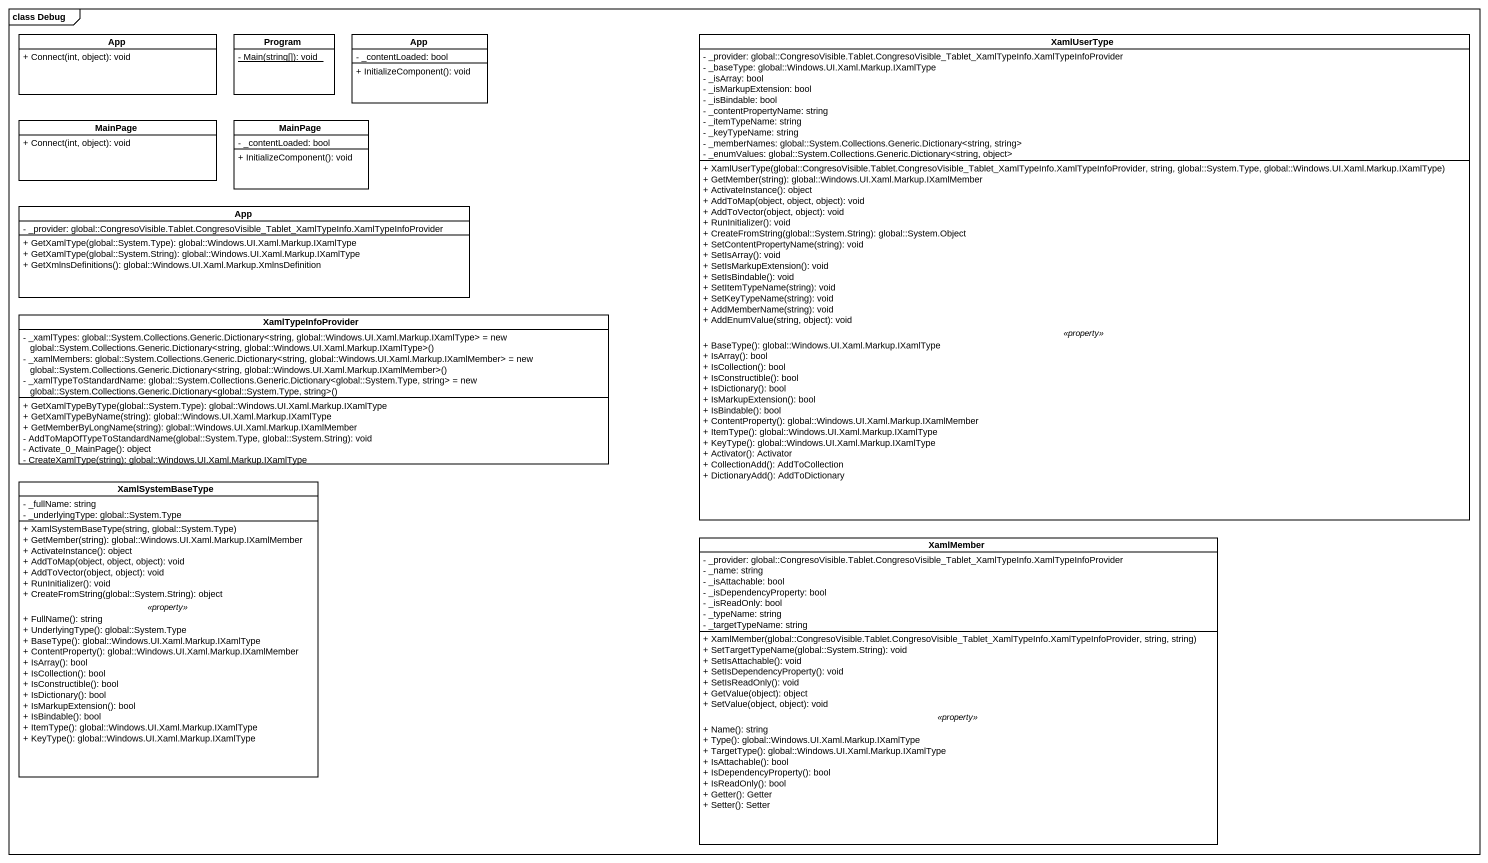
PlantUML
@startuml
mainframe class Debug
hide circle
hide empty members
skinparam classAttributeIconSize 0
class App {
  + Connect(int, object): void
}
class Program {
  {static} - Main(string[]): void
}
class "App" as App_2 {
  - _contentLoaded: bool
  + InitializeComponent(): void
}
class XamlUserType {
  - _provider: global::CongresoVisible.Tablet.CongresoVisible_Tablet_XamlTypeInfo.XamlTypeInfoProvider
  - _baseType: global::Windows.UI.Xaml.Markup.IXamlType
  - _isArray: bool
  - _isMarkupExtension: bool
  - _isBindable: bool
  - _contentPropertyName: string
  - _itemTypeName: string
  - _keyTypeName: string
  - _memberNames: global::System.Collections.Generic.Dictionary<string, string>
  - _enumValues: global::System.Collections.Generic.Dictionary<string, object>
  --
  + XamlUserType(global::CongresoVisible.Tablet.CongresoVisible_Tablet_XamlTypeInfo.XamlTypeInfoProvider, string, global::System.Type, global::Windows.UI.Xaml.Markup.IXamlType)
  + GetMember(string): global::Windows.UI.Xaml.Markup.IXamlMember
  + ActivateInstance(): object
  + AddToMap(object, object, object): void
  + AddToVector(object, object): void
  + RunInitializer(): void
  + CreateFromString(global::System.String): global::System.Object
  + SetContentPropertyName(string): void
  + SetIsArray(): void
  + SetIsMarkupExtension(): void
  + SetIsBindable(): void
  + SetItemTypeName(string): void
  + SetKeyTypeName(string): void
  + AddMemberName(string): void
  + AddEnumValue(string, object): void
  .. <<property>> ..
  + BaseType(): global::Windows.UI.Xaml.Markup.IXamlType
  + IsArray(): bool
  + IsCollection(): bool
  + IsConstructible(): bool
  + IsDictionary(): bool
  + IsMarkupExtension(): bool
  + IsBindable(): bool
  + ContentProperty(): global::Windows.UI.Xaml.Markup.IXamlMember
  + ItemType(): global::Windows.UI.Xaml.Markup.IXamlType
  + KeyType(): global::Windows.UI.Xaml.Markup.IXamlType
  + Activator(): Activator
  + CollectionAdd(): AddToCollection
  + DictionaryAdd(): AddToDictionary
}
class MainPage {
  + Connect(int, object): void
}
class "MainPage" as MainPage_2 {
  - _contentLoaded: bool
  + InitializeComponent(): void
}
class "App" as App_3 {
  - _provider: global::CongresoVisible.Tablet.CongresoVisible_Tablet_XamlTypeInfo.XamlTypeInfoProvider
  + GetXamlType(global::System.Type): global::Windows.UI.Xaml.Markup.IXamlType
  + GetXamlType(global::System.String): global::Windows.UI.Xaml.Markup.IXamlType
  + GetXmlnsDefinitions(): global::Windows.UI.Xaml.Markup.XmlnsDefinition
}
class XamlTypeInfoProvider {
  {field} - _xamlTypes: global::System.Collections.Generic.Dictionary<string, global::Windows.UI.Xaml.Markup.IXamlType> = new global::System.Collections.Generic.Dictionary<string, global::Windows.UI.Xaml.Markup.IXamlType>()
  {field} - _xamlMembers: global::System.Collections.Generic.Dictionary<string, global::Windows.UI.Xaml.Markup.IXamlMember> = new global::System.Collections.Generic.Dictionary<string, global::Windows.UI.Xaml.Markup.IXamlMember>()
  {field} - _xamlTypeToStandardName: global::System.Collections.Generic.Dictionary<global::System.Type, string> = new global::System.Collections.Generic.Dictionary<global::System.Type, string>()
  + GetXamlTypeByType(global::System.Type): global::Windows.UI.Xaml.Markup.IXamlType
  + GetXamlTypeByName(string): global::Windows.UI.Xaml.Markup.IXamlType
  + GetMemberByLongName(string): global::Windows.UI.Xaml.Markup.IXamlMember
  - AddToMapOfTypeToStandardName(global::System.Type, global::System.String): void
  - Activate_0_MainPage(): object
  - CreateXamlType(string): global::Windows.UI.Xaml.Markup.IXamlType
}
class XamlSystemBaseType {
  - _fullName: string
  - _underlyingType: global::System.Type
  --
  + XamlSystemBaseType(string, global::System.Type)
  + GetMember(string): global::Windows.UI.Xaml.Markup.IXamlMember
  + ActivateInstance(): object
  + AddToMap(object, object, object): void
  + AddToVector(object, object): void
  + RunInitializer(): void
  + CreateFromString(global::System.String): object
  .. <<property>> ..
  + FullName(): string
  + UnderlyingType(): global::System.Type
  + BaseType(): global::Windows.UI.Xaml.Markup.IXamlType
  + ContentProperty(): global::Windows.UI.Xaml.Markup.IXamlMember
  + IsArray(): bool
  + IsCollection(): bool
  + IsConstructible(): bool
  + IsDictionary(): bool
  + IsMarkupExtension(): bool
  + IsBindable(): bool
  + ItemType(): global::Windows.UI.Xaml.Markup.IXamlType
  + KeyType(): global::Windows.UI.Xaml.Markup.IXamlType
}
class XamlMember {
  - _provider: global::CongresoVisible.Tablet.CongresoVisible_Tablet_XamlTypeInfo.XamlTypeInfoProvider
  - _name: string
  - _isAttachable: bool
  - _isDependencyProperty: bool
  - _isReadOnly: bool
  - _typeName: string
  - _targetTypeName: string
  --
  + XamlMember(global::CongresoVisible.Tablet.CongresoVisible_Tablet_XamlTypeInfo.XamlTypeInfoProvider, string, string)
  + SetTargetTypeName(global::System.String): void
  + SetIsAttachable(): void
  + SetIsDependencyProperty(): void
  + SetIsReadOnly(): void
  + GetValue(object): object
  + SetValue(object, object): void
  .. <<property>> ..
  + Name(): string
  + Type(): global::Windows.UI.Xaml.Markup.IXamlType
  + TargetType(): global::Windows.UI.Xaml.Markup.IXamlType
  + IsAttachable(): bool
  + IsDependencyProperty(): bool
  + IsReadOnly(): bool
  + Getter(): Getter
  + Setter(): Setter
}
@enduml
